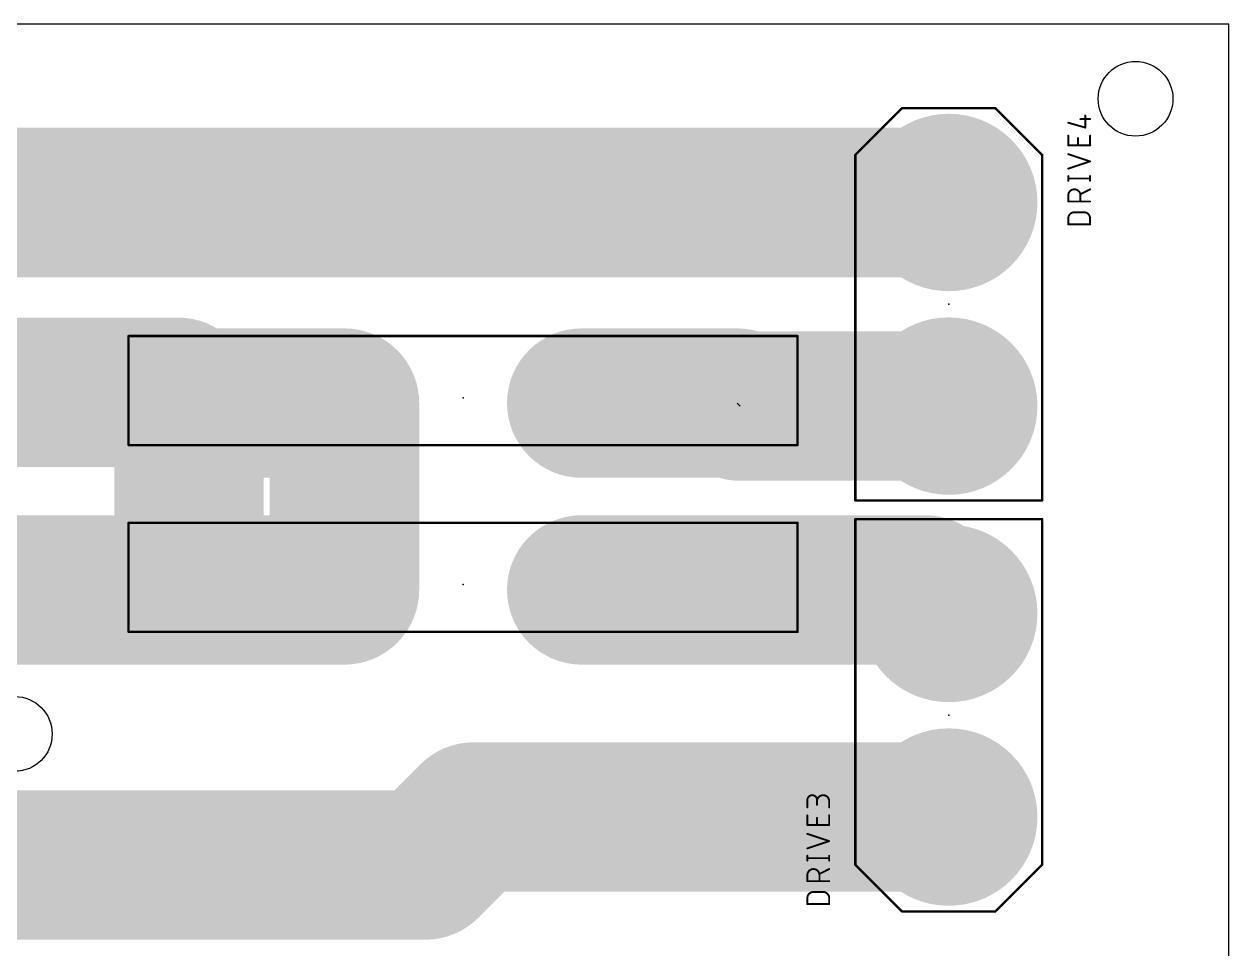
# Model space of a CAD drawing. Extents: x 0 to 150, y 0 to 100.
# Drawn here: x 85.5 to 150, y 50.5 to 100 of the extents above; entities that cross this region are included whole.
import ezdxf

# ---------------------------------------------------------------- set-up
doc = ezdxf.new("R2010")
doc.units = 0
for name, color, linetype in [('1', 22, 'CONTINUOUS'), ('16', 175, 'CONTINUOUS'), ('17', 82, 'CONTINUOUS'), ('18', 82, 'CONTINUOUS'), ('19', 53, 'CONTINUOUS'), ('20', 30, 'CONTINUOUS'), ('21', 253, 'CONTINUOUS'), ('23', 7, 'CONTINUOUS')]:
    doc.layers.add(name, color=color, linetype=linetype)

# ---------------------------------------------------------------- blocks, each defined once
blk = doc.blocks.new('ROUNDP')
at = {"const_width": 0.5}
blk.add_lwpolyline([(0, -0.25, 1), (0, 0.25, 1), (0, -0.25)], format="xyb", dxfattribs=at)
blk = doc.blocks.new('ROUNDV')
at = {"const_width": 0.5}
blk.add_lwpolyline([(0, -0.25, 1), (0, 0.25, 1), (0, -0.25)], format="xyb", dxfattribs=at)

msp = doc.modelspace()

# ---------------------------------------------------------------- linework, layer by layer
at = {"layer": '1', "const_width": 8}
for points in [[(106.984, 54.984), (109.55, 57.55)], [(68, 55), (82.0779, 55)], [(82.0779, 55), (82.0939, 54.984)], [(82.0939, 54.984), (106.984, 54.984)]]:
    msp.add_lwpolyline(points, dxfattribs=at)
at = {"layer": '1', "const_width": 4}
for points in [[(110.9642, 56.1358, 1), (108.1358, 58.9642)], [(82.0779, 53, 1), (82.0779, 57)], [(106.984, 52.984, 1), (106.984, 56.984)], [(80.6797, 53.5698, 1), (83.5081, 56.3982)], [(105.5698, 56.3982, 1), (108.3982, 53.5698)]]:
    msp.add_lwpolyline(points, format="xyb", dxfattribs=at)
at = {"layer": '16', "const_width": 8}
for points in [[(135, 90.45), (68, 90.45)], [(93.745, 80.29), (54.675, 80.29)], [(94.325, 79.71), (93.745, 80.29)], [(94.325, 69.71), (94.325, 79.71)], [(94.325, 79.71), (102.65, 79.71)], [(102.65, 69.71), (102.65, 79.71)], [(123.675, 79.71), (115.35, 79.71)], [(135, 79.55), (123.835, 79.55)], [(55.255, 69.71), (94.325, 69.71)], [(94.325, 69.71), (102.65, 69.71)], [(115.35, 69.71), (123.675, 69.71)], [(123.675, 69.71), (133.74, 69.71)], [(133.74, 69.71), (135, 68.45)], [(109.55, 57.55), (108, 56)], [(135, 57.55), (109.55, 57.55)]]:
    msp.add_lwpolyline(points, dxfattribs=at)
at = {"layer": '16', "const_width": 4}
for points in [[(135, 88.45, 1), (135, 92.45)], [(95.1592, 81.7042, 1), (92.3308, 78.8758)], [(93.745, 78.29, 1), (93.745, 82.29)], [(96.325, 79.71, 1), (92.325, 79.71)], [(94.325, 81.71, 1), (94.325, 77.71)], [(104.65, 79.71, 1), (100.65, 79.71)], [(102.65, 77.71, 1), (102.65, 81.71)], [(115.35, 81.71, 1), (115.35, 77.71)], [(123.835, 81.55, 1), (123.835, 77.55)], [(123.675, 77.71, 1), (123.675, 81.71)], [(135, 77.55, 1), (135, 81.55)], [(92.9108, 78.2958, 1), (95.7392, 81.1242)], [(94.325, 71.71, 1), (94.325, 67.71)], [(94.325, 67.71, 1), (94.325, 71.71)], [(102.65, 67.71, 1), (102.65, 71.71)], [(115.35, 71.71, 1), (115.35, 67.71)], [(123.675, 71.71, 1), (123.675, 67.71)], [(123.675, 67.71, 1), (123.675, 71.71)], [(135.1542, 71.1242, 1), (132.3258, 68.2958)], [(133.74, 67.71, 1), (133.74, 71.71)], [(92.325, 69.71, 1), (96.325, 69.71)], [(100.65, 69.71, 1), (104.65, 69.71)], [(133.5858, 67.0358, 1), (136.4142, 69.8642)], [(109.55, 59.55, 1), (109.55, 55.55)], [(110.9642, 56.1358, 1), (108.1358, 58.9642)], [(135, 55.55, 1), (135, 59.55)], [(106.5858, 57.4142, 1), (109.4142, 54.5858)]]:
    msp.add_lwpolyline(points, format="xyb", dxfattribs=at)
at = {"layer": '19'}
msp.add_line((123.835, 79.55), (123.675, 79.71), dxfattribs=at)
at = {"layer": '20'}
for p, q in [((150, 100), (0, 100)), ((150, 0), (150, 100))]:
    msp.add_line(p, q, dxfattribs=at)
for centre in [(145, 96), (85, 62)]:
    msp.add_circle(centre, 2, dxfattribs=at)
at = {"layer": '21'}
for points, const_width in [([(132.5, 95.5), (130, 93)], 0.127), ([(137.5, 95.5), (132.5, 95.5)], 0.127), ([(140, 93), (137.5, 95.5)], 0.127), ([(142.0499, 94.9145), (142.5692, 94.9145)], 0.1016), ([(142.3096, 94.4601), (142.3096, 95.1092)], 0.1016), ([(141.4008, 94.7197), (142.3096, 94.4601)], 0.1016), ([(141.4008, 93.5099), (141.4008, 94.0291)], 0.1016), ([(142.5692, 93.5099), (141.4008, 93.5099)], 0.1016), ([(141.9201, 93.5099), (141.9201, 93.8993)], 0.1016), ([(142.5692, 94.0291), (142.5692, 93.5099)], 0.1016), ([(130, 74.5), (130, 93)], 0.127), ([(140, 93), (140, 74.5)], 0.127), ([(142.5692, 92.651), (141.4008, 93.0405)], 0.1016), ([(141.4008, 92.2616), (142.5692, 92.651)], 0.1016), ([(141.4008, 91.6068), (141.4008, 91.8665)], 0.1016), ([(141.4008, 91.7366), (142.5692, 91.7366)], 0.1016), ([(142.5692, 91.6068), (142.5692, 91.8665)], 0.1016), ([(142.5692, 91.1542), (142.0499, 90.8945)], 0.1016), ([(141.4008, 90.5051), (141.4008, 90.8296)], 0.1016), ([(142.5692, 90.5051), (141.4008, 90.5051)], 0.1016), ([(142.0499, 90.8296), (142.0499, 90.5051)], 0.1016), ([(141.7254, 89.9276), (142.2446, 89.9276)], 0.1016), ([(141.4008, 89.2785), (141.4008, 89.6031)], 0.1016), ([(142.5692, 89.2785), (141.4008, 89.2785)], 0.1016), ([(142.5692, 89.6031), (142.5692, 89.2785)], 0.1016), ([(91.093, 77.461), (91.093, 83.301)], 0.127), ([(126.905, 83.302), (91.095, 83.302)], 0.127), ([(126.907, 77.461), (126.907, 83.301)], 0.127), ([(126.905, 77.46), (91.095, 77.46)], 0.127), ([(140, 74.5), (130, 74.5)], 0.127), ([(130, 55), (130, 73.5)], 0.127), ([(130, 73.5), (140, 73.5)], 0.127), ([(140, 73.5), (140, 55)], 0.127), ([(91.093, 67.461), (91.093, 73.301)], 0.127), ([(126.905, 73.302), (91.095, 73.302)], 0.127), ([(126.907, 67.461), (126.907, 73.301)], 0.127), ([(126.905, 67.46), (91.095, 67.46)], 0.127), ([(127.4308, 58.0724), (127.4308, 58.4619)], 0.1016), ([(127.9501, 58.4619), (127.9501, 58.2022)], 0.1016), ([(128.5992, 58.0724), (128.5992, 58.3969)], 0.1016), ([(127.4308, 57.1222), (127.4308, 57.6414)], 0.1016), ([(127.9501, 57.1222), (127.9501, 57.5116)], 0.1016), ([(128.5992, 57.6414), (128.5992, 57.1222)], 0.1016), ([(128.5992, 57.1222), (127.4308, 57.1222)], 0.1016), ([(128.5992, 56.2634), (127.4308, 56.6528)], 0.1016), ([(127.4308, 55.8739), (128.5992, 56.2634)], 0.1016), ([(127.4308, 55.2191), (127.4308, 55.4788)], 0.1016), ([(128.5992, 55.2191), (128.5992, 55.4788)], 0.1016), ([(127.4308, 55.349), (128.5992, 55.349)], 0.1016), ([(130, 55), (132.5, 52.5)], 0.127), ([(137.5, 52.5), (140, 55)], 0.127), ([(127.4308, 54.1174), (127.4308, 54.4419)], 0.1016), ([(128.5992, 54.7665), (128.0799, 54.5068)], 0.1016), ([(128.0799, 54.4419), (128.0799, 54.1174)], 0.1016), ([(128.5992, 54.1174), (127.4308, 54.1174)], 0.1016), ([(127.7554, 53.5399), (128.2746, 53.5399)], 0.1016), ([(127.4308, 52.8908), (127.4308, 53.2154)], 0.1016), ([(128.5992, 52.8908), (127.4308, 52.8908)], 0.1016), ([(128.5992, 53.2154), (128.5992, 52.8908)], 0.1016), ([(132.5, 52.5), (137.5, 52.5)], 0.127)]:
    msp.add_lwpolyline(points, dxfattribs=dict(at, const_width=const_width))
for points, const_width in [([(132.5, 95.5318, 1), (132.5, 95.4682)], 0.0635), ([(132.5225, 95.4775, 1), (132.4775, 95.5225)], 0.0635), ([(137.5225, 95.5225, 1), (137.4775, 95.4775)], 0.0635), ([(137.5, 95.4682, 1), (137.5, 95.5318)], 0.0635), ([(142.0499, 94.9399, 1), (142.0499, 94.8891)], 0.0508), ([(142.335, 95.1092, 1), (142.2842, 95.1092)], 0.0508), ([(142.5692, 94.8891, 1), (142.5692, 94.9399)], 0.0508), ([(141.4078, 94.7442, 1), (141.3938, 94.6953)], 0.0508), ([(142.2842, 94.4601, 1), (142.335, 94.4601)], 0.0508), ([(142.3026, 94.4357, 1), (142.3165, 94.4845)], 0.0508), ([(141.4262, 94.0291, 1), (141.3754, 94.0291)], 0.0508), ([(141.4008, 93.5353, 1), (141.4008, 93.4844)], 0.0508), ([(141.3754, 93.5099, 1), (141.4262, 93.5099)], 0.0508), ([(141.9455, 93.8993, 1), (141.8947, 93.8993)], 0.0508), ([(141.8947, 93.5099, 1), (141.9455, 93.5099)], 0.0508), ([(142.5946, 94.0291, 1), (142.5438, 94.0291)], 0.0508), ([(142.5438, 93.5099, 1), (142.5946, 93.5099)], 0.0508), ([(142.5692, 93.4844, 1), (142.5692, 93.5353)], 0.0508), ([(129.9775, 93.0225, 1), (130.0225, 92.9775)], 0.0635), ([(130.0317, 93, 1), (129.9683, 93)], 0.0635), ([(140.0317, 93, 1), (139.9683, 93)], 0.0635), ([(139.9775, 92.9775, 1), (140.0225, 93.0225)], 0.0635), ([(141.4088, 93.0646, 1), (141.3928, 93.0164)], 0.0508), ([(141.3928, 92.2857, 1), (141.4088, 92.2375)], 0.0508), ([(142.5772, 92.627, 1), (142.5612, 92.6751)], 0.0508), ([(142.5612, 92.627, 1), (142.5772, 92.6751)], 0.0508), ([(141.4262, 91.8665, 1), (141.3754, 91.8665)], 0.0508), ([(141.4008, 91.762, 1), (141.4008, 91.7112)], 0.0508), ([(141.3754, 91.6068, 1), (141.4262, 91.6068)], 0.0508), ([(142.5946, 91.8665, 1), (142.5438, 91.8665)], 0.0508), ([(142.5438, 91.6068, 1), (142.5946, 91.6068)], 0.0508), ([(142.5692, 91.7112, 1), (142.5692, 91.762)], 0.0508), ([(142.0499, 90.8296, 1), (141.4008, 90.8296)], 0.1016), ([(142.5806, 91.1314, 1), (142.5578, 91.1769)], 0.0508), ([(141.4262, 90.8296, 1), (141.3754, 90.8296)], 0.0508), ([(141.3754, 90.8296, 1), (141.4262, 90.8296)], 0.0508), ([(141.4008, 90.5305, 1), (141.4008, 90.4797)], 0.0508), ([(141.3754, 90.5051, 1), (141.4262, 90.5051)], 0.0508), ([(142.0753, 90.8296, 1), (142.0245, 90.8296)], 0.0508), ([(142.0245, 90.8296, 1), (142.0753, 90.8296)], 0.0508), ([(142.0245, 90.5051, 1), (142.0753, 90.5051)], 0.0508), ([(142.0386, 90.9172, 1), (142.0613, 90.8718)], 0.0508), ([(142.5692, 90.4797, 1), (142.5692, 90.5305)], 0.0508), ([(141.7254, 89.9276, 0.4142), (141.4008, 89.6031)], 0.1016), ([(141.7254, 89.953, 1), (141.7254, 89.9022)], 0.0508), ([(141.7254, 89.9022, 1), (141.7254, 89.953)], 0.0508), ([(142.5692, 89.6031, 0.4142), (142.2446, 89.9276)], 0.1016), ([(142.2446, 89.953, 1), (142.2446, 89.9022)], 0.0508), ([(142.2446, 89.9022, 1), (142.2446, 89.953)], 0.0508), ([(141.4262, 89.6031, 1), (141.3754, 89.6031)], 0.0508), ([(141.3754, 89.6031, 1), (141.4262, 89.6031)], 0.0508), ([(141.4008, 89.3039, 1), (141.4008, 89.2531)], 0.0508), ([(141.3754, 89.2785, 1), (141.4262, 89.2785)], 0.0508), ([(142.5946, 89.6031, 1), (142.5438, 89.6031)], 0.0508), ([(142.5438, 89.6031, 1), (142.5946, 89.603)], 0.0508), ([(142.5438, 89.2785, 1), (142.5946, 89.2785)], 0.0508), ([(142.5692, 89.2531, 1), (142.5692, 89.3039)], 0.0508), ([(91.1248, 83.301, 1), (91.0613, 83.301)], 0.0635), ([(91.095, 83.3338, 1), (91.095, 83.2703)], 0.0635), ([(126.9388, 83.301, 1), (126.8753, 83.301)], 0.0635), ([(126.905, 83.2703, 1), (126.905, 83.3338)], 0.0635), ([(91.0613, 77.461, 1), (91.1248, 77.461)], 0.0635), ([(91.095, 77.4918, 1), (91.095, 77.4283)], 0.0635), ([(126.8753, 77.461, 1), (126.9388, 77.461)], 0.0635), ([(126.905, 77.4283, 1), (126.905, 77.4918)], 0.0635), ([(130, 74.5318, 1), (130, 74.4682)], 0.0635), ([(129.9683, 74.5, 1), (130.0317, 74.5)], 0.0635), ([(139.9683, 74.5, 1), (140.0317, 74.5)], 0.0635), ([(140, 74.4682, 1), (140, 74.5318)], 0.0635), ([(130, 73.5318, 1), (130, 73.4682)], 0.0635), ([(130.0317, 73.5, 1), (129.9683, 73.5)], 0.0635), ([(140.0317, 73.5, 1), (139.9683, 73.5)], 0.0635), ([(140, 73.4682, 1), (140, 73.5318)], 0.0635), ([(91.1248, 73.301, 1), (91.0613, 73.301)], 0.0635), ([(91.095, 73.3338, 1), (91.095, 73.2703)], 0.0635), ([(126.9388, 73.301, 1), (126.8753, 73.301)], 0.0635), ([(126.905, 73.2703, 1), (126.905, 73.3338)], 0.0635), ([(91.0613, 67.461, 1), (91.1248, 67.461)], 0.0635), ([(91.095, 67.4918, 1), (91.095, 67.4283)], 0.0635), ([(126.8753, 67.461, 1), (126.9388, 67.461)], 0.0635), ([(126.905, 67.4283, 1), (126.905, 67.4918)], 0.0635), ([(127.9501, 58.4619, 1), (127.4308, 58.4619)], 0.1016), ([(128.5992, 58.3969, 1), (127.9501, 58.3969)], 0.1016), ([(127.4562, 58.4619, 1), (127.4054, 58.4619)], 0.0508), ([(127.4054, 58.4619, 1), (127.4562, 58.4619)], 0.0508), ([(127.4054, 58.0724, 1), (127.4562, 58.0724)], 0.0508), ([(127.9755, 58.4619, 1), (127.9247, 58.4619)], 0.0508), ([(127.9247, 58.4619, 1), (127.9755, 58.4619)], 0.0508), ([(127.9247, 58.3969, 1), (127.9755, 58.3969)], 0.0508), ([(127.9247, 58.2022, 1), (127.9755, 58.2022)], 0.0508), ([(128.6246, 58.3969, 1), (128.5738, 58.3969)], 0.0508), ([(128.5738, 58.3969, 1), (128.6246, 58.3969)], 0.0508), ([(128.5738, 58.0724, 1), (128.6246, 58.0724)], 0.0508), ([(127.4562, 57.6414, 1), (127.4054, 57.6414)], 0.0508), ([(127.9755, 57.5116, 1), (127.9247, 57.5116)], 0.0508), ([(128.6246, 57.6414, 1), (128.5738, 57.6414)], 0.0508), ([(127.4308, 57.1476, 1), (127.4308, 57.0968)], 0.0508), ([(127.4054, 57.1222, 1), (127.4562, 57.1222)], 0.0508), ([(127.9247, 57.1222, 1), (127.9755, 57.1222)], 0.0508), ([(128.5738, 57.1222, 1), (128.6246, 57.1222)], 0.0508), ([(128.5992, 57.0968, 1), (128.5992, 57.1476)], 0.0508), ([(127.4388, 56.6769, 1), (127.4228, 56.6287)], 0.0508), ([(128.6072, 56.2393, 1), (128.5912, 56.2874)], 0.0508), ([(128.5912, 56.2393, 1), (128.6072, 56.2874)], 0.0508), ([(127.4228, 55.898, 1), (127.4388, 55.8498)], 0.0508), ([(127.4562, 55.4788, 1), (127.4054, 55.4788)], 0.0508), ([(128.6246, 55.4788, 1), (128.5738, 55.4788)], 0.0508), ([(127.4308, 55.3743, 1), (127.4308, 55.3236)], 0.0508), ([(127.4054, 55.2191, 1), (127.4562, 55.2191)], 0.0508), ([(128.5738, 55.2191, 1), (128.6246, 55.2191)], 0.0508), ([(128.5992, 55.3236, 1), (128.5992, 55.3743)], 0.0508), ([(130.0225, 55.0225, 1), (129.9775, 54.9775)], 0.0635), ([(129.9683, 55, 1), (130.0317, 55)], 0.0635), ([(139.9683, 55, 1), (140.0317, 55)], 0.0635), ([(140.0225, 54.9775, 1), (139.9775, 55.0225)], 0.0635), ([(128.0799, 54.4419, 1), (127.4308, 54.4419)], 0.1016), ([(127.4562, 54.4419, 1), (127.4054, 54.4419)], 0.0508), ([(127.4054, 54.4419, 1), (127.4562, 54.4419)], 0.0508), ([(128.1053, 54.4419, 1), (128.0545, 54.4419)], 0.0508), ([(128.0545, 54.4419, 1), (128.1053, 54.4419)], 0.0508), ([(128.0686, 54.5295, 1), (128.0913, 54.4841)], 0.0508), ([(128.6106, 54.7438, 1), (128.5878, 54.7892)], 0.0508), ([(127.4308, 54.1428, 1), (127.4308, 54.092)], 0.0508), ([(127.4054, 54.1174, 1), (127.4562, 54.1174)], 0.0508), ([(127.7554, 53.5399, 0.4142), (127.4308, 53.2154)], 0.1016), ([(127.7554, 53.5653, 1), (127.7554, 53.5145)], 0.0508), ([(127.7554, 53.5145, 1), (127.7554, 53.5653)], 0.0508), ([(128.0545, 54.1174, 1), (128.1053, 54.1174)], 0.0508), ([(128.5992, 53.2154, 0.4142), (128.2746, 53.5399)], 0.1016), ([(128.2746, 53.5653, 1), (128.2746, 53.5145)], 0.0508), ([(128.2746, 53.5145, 1), (128.2746, 53.5653)], 0.0508), ([(128.5992, 54.092, 1), (128.5992, 54.1428)], 0.0508), ([(127.4562, 53.2154, 1), (127.4054, 53.2154)], 0.0508), ([(127.4054, 53.2154, 1), (127.4562, 53.2154)], 0.0508), ([(127.4308, 52.9162, 1), (127.4308, 52.8654)], 0.0508), ([(127.4054, 52.8908, 1), (127.4562, 52.8908)], 0.0508), ([(128.6246, 53.2154, 1), (128.5738, 53.2154)], 0.0508), ([(128.5738, 53.2154, 1), (128.6246, 53.2154)], 0.0508), ([(128.5738, 52.8908, 1), (128.6246, 52.8908)], 0.0508), ([(128.5992, 52.8654, 1), (128.5992, 52.9162)], 0.0508), ([(132.5, 52.5318, 1), (132.5, 52.4682)], 0.0635), ([(132.4775, 52.4775, 1), (132.5225, 52.5225)], 0.0635), ([(137.4775, 52.5225, 1), (137.5225, 52.4775)], 0.0635), ([(137.5, 52.4682, 1), (137.5, 52.5318)], 0.0635)]:
    msp.add_lwpolyline(points, format="xyb", dxfattribs=dict(at, const_width=const_width))
at = {"layer": '23'}
for p in [(135, 85), (109, 80), (109, 70), (135, 63)]:
    msp.add_point(p, dxfattribs=at)

# ---------------------------------------------------------------- block references
at = {"layer": '17'}
for p, xscale, yscale, rotation in [((135, 90.45), 9.5, 9.5, 270), ((135, 90.45), 9.5, 9.5, 270), ((135, 79.55), 9.5, 9.5, 270), ((135, 79.55), 9.5, 9.5, 270), ((94.325, 79.71), 4.876, 4.876, 180), ((94.325, 79.71), 4.876, 4.876, 180), ((102.65, 79.71), 4.876, 4.876, 180), ((102.65, 79.71), 4.876, 4.876, 180), ((115.35, 79.71), 4.876, 4.876, 180), ((115.35, 79.71), 4.876, 4.876, 180), ((123.675, 79.71), 4.876, 4.876, 180), ((123.675, 79.71), 4.876, 4.876, 180), ((135, 68.45), 9.5, 9.5, 90), ((135, 68.45), 9.5, 9.5, 90), ((94.325, 69.71), 4.876, 4.876, 180), ((94.325, 69.71), 4.876, 4.876, 180), ((102.65, 69.71), 4.876, 4.876, 180), ((102.65, 69.71), 4.876, 4.876, 180), ((115.35, 69.71), 4.876, 4.876, 180), ((115.35, 69.71), 4.876, 4.876, 180), ((123.675, 69.71), 4.876, 4.876, 180), ((123.675, 69.71), 4.876, 4.876, 180), ((135, 57.55), 9.5, 9.5, 90), ((135, 57.55), 9.5, 9.5, 90)]:
    msp.add_blockref('ROUNDP', p, dxfattribs=dict(at, xscale=xscale, yscale=yscale, rotation=rotation))
at = {"layer": '18', "xscale": 3, "yscale": 3}
msp.add_blockref('ROUNDV', (109.55, 57.55), dxfattribs=at)
msp.add_blockref('ROUNDV', (109.55, 57.55), dxfattribs=at)

doc.saveas('drawing.dxf')
